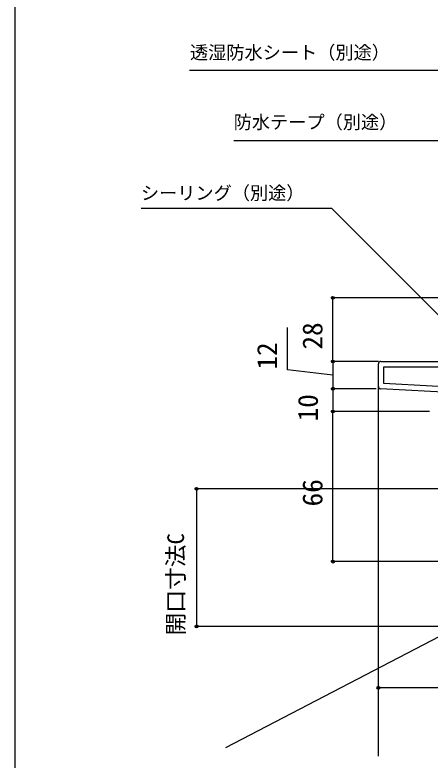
# Model space of a CAD drawing. Units: millimetres, scale not verified. Extents: x -525 to 525, y -783 to 778.
# Drawn here: x -525 to -342.2, y 242 to 569.7 of the extents above; entities that cross this region are included whole.
import ezdxf
from ezdxf.enums import TextEntityAlignment as Align

# ---------------------------------------------------------------- set-up
doc = ezdxf.new("R2010")
doc.units = ezdxf.units.MM
doc.header["$LTSCALE"] = 4
for name, color, linetype in [('0-2_YKK_11', 7, 'Continuous'), ('0-4_YKK_12', 2, 'Continuous'), ('0-7_YKK_D', 6, 'Continuous'), ('0-8_YKK_ZWAK', 7, 'Continuous')]:
    doc.layers.add(name, color=color, linetype=linetype)
doc.styles.add('ＭＳ ゴシック', font='')
doc.styles.get('ＭＳ ゴシック').set_extended_font_data('MS Gothic')

msp = doc.modelspace()

# ---------------------------------------------------------------- linework, layer by layer
at = {"layer": '0-2_YKK_11'}
msp.add_line((-365, 406.249), (-365, 416.3), dxfattribs=at)
for points in [[(-364, 417.3), (-303.4, 417.3), (-303.4, 445.3), (-300, 445.3), (-300, 443.4), (-300.5, 442.9), (-301, 442.4), (-301, 417.3), (-250, 417.3), (-250, 413.058), (-250.12, 412.875), (-250.12, 412.325), (-250, 412.142), (-250, 409.5)], [(-313.785, 388.474), (-312.793, 394.1), (-317.6, 394.1), (-317.6, 388.744), (-317.058, 387.876), (-317.377, 387.3), (-320, 387.3), (-320, 402.942), (-364.052, 405.25)]]:
    msp.add_lwpolyline(points, dxfattribs=at)
msp.add_lwpolyline([(-320, 405.345), (-362.6, 407.578), (-362.6, 414.9), (-320, 414.9)], close=True, dxfattribs=at)
for centre, start, end in [((-364, 416.3), 90.00001, 179.99999), ((-364, 406.249), 180, 266.99997)]:
    msp.add_arc(centre, 1, start, end, dxfattribs=at)
at = {"layer": '0-4_YKK_12'}
for p, q in [((-365, 243.8), (-365, 406.249)), ((-329.782, 300.708), (-432.232, 247.376))]:
    msp.add_line(p, q, dxfattribs=at)
at = {"layer": '0-7_YKK_D'}
for p, q in [((-303.9, 445.3), (-386, 445.3)), ((-385, 417.3), (-385, 445.3)), ((-365, 417.3), (-386, 417.3)), ((-365, 417.3), (-386, 417.3)), ((-385, 417.3), (-385, 405.3)), ((-367, 405.3), (-386, 405.3)), ((-366, 405.3), (-386, 405.3)), ((-385, 405.3), (-385, 395.3)), ((-342.5, 395.3), (-386, 395.3)), ((-345, 395.3), (-386, 395.3)), ((-385, 329.3), (-385, 395.3)), ((-252.3, 361.3), (-446, 361.3)), ((-445, 361.3), (-445, 300.8)), ((-336.051, 329.3), (-386, 329.3)), ((-333.686, 300.8), (-446, 300.8)), ((-250, 273.8), (-365, 273.8))]:
    msp.add_line(p, q, dxfattribs=at)
for points in [[(-301.15, 510.201), (-302.953, 512.005), (-336.218, 545.269), (-448.162, 545.269)], [(-301.15, 479.255), (-302.953, 481.058), (-336.218, 514.323), (-428.683, 514.323)], [(-323.784, 422.907), (-325.587, 424.711), (-385.44, 484.564), (-469.472, 484.564)], [(-385, 411.3), (-405, 413.575), (-405, 432.302)]]:
    msp.add_lwpolyline(points, dxfattribs=at)
for centre in [(-385, 445.3), (-385, 417.3), (-385, 417.3), (-385, 405.3), (-385, 405.3), (-385, 395.3), (-385, 395.3), (-445, 361.3), (-385, 329.3), (-445, 300.8), (-365, 273.8)]:
    msp.add_circle(centre, 0.637, dxfattribs=at)
at = {"layer": '0-8_YKK_ZWAK'}
msp.add_line((-525, 747.3), (-525, -782.7), dxfattribs=at)

# ---------------------------------------------------------------- texts
at = {"layer": '0-7_YKK_D', "style": 'ＭＳ ゴシック'}
for s, p in [('透湿防水シート（別途）', (-447.937, 548.485)), ('防水テープ（別途）', (-428.688, 517.872)), ('シーリング（別途）', (-469.531, 486.692))]:
    msp.add_text(s, height=5.865, dxfattribs=at).set_placement(p, align=Align.BOTTOM_LEFT)
for s, height, p in [('28', 8.798, (-387, 422.539)), ('12', 8.798, (-407, 413.734)), ('10', 8.798, (-389, 390.959)), ('66', 8.798, (-387, 353.573)), ('開口寸法C', 7.331, (-448.363, 296.817))]:
    msp.add_text(s, height=height, rotation=90, dxfattribs=at).set_placement(p, align=Align.BOTTOM_LEFT)

doc.saveas('drawing.dxf')
